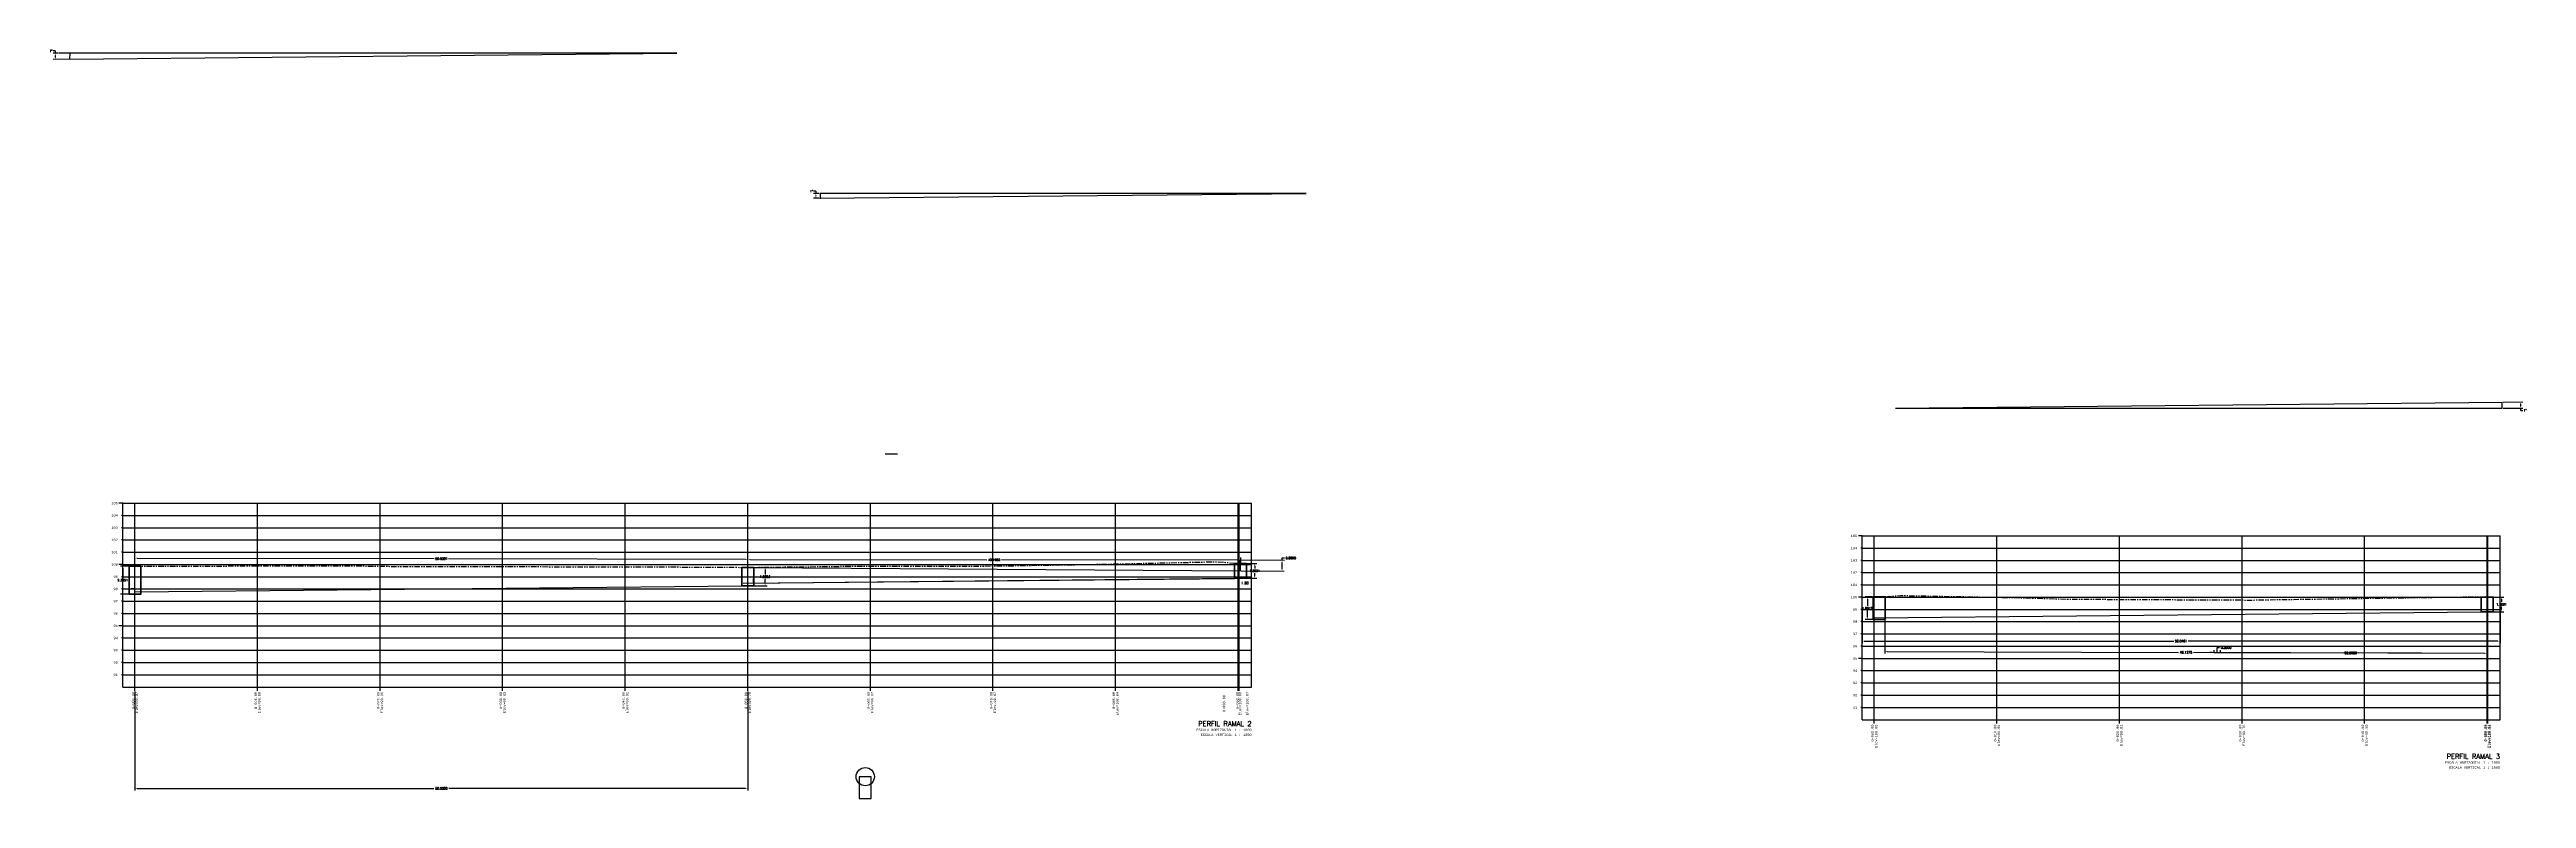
# Model space of a CAD drawing. Header units: metres. Extents: x 0 to 1752, y 632 to 1210.
# Drawn here: x 1550.4 to 1752.5, y 1112.2 to 1173.3 of the extents above; entities that cross this region are included whole.
import ezdxf
from ezdxf.enums import TextEntityAlignment as Align

# ---------------------------------------------------------------- set-up
doc = ezdxf.new("R2010")
doc.units = ezdxf.units.M
doc.header["$PDMODE"] = 32
doc.header["$PDSIZE"] = 0.2
doc.linetypes.add('SECCION1', pattern=[0.895, 0.45, -0.095, 0.08, -0.095, 0.08, -0.095])
for name, color, linetype in [('CVL_PERF', 2, 'SECCION1'), ('CVL_PERF_CUAD', 1, 'Continuous'), ('CVL_PERF_RET', 8, 'Continuous'), ('CVL_PERF_TX', 2, 'Continuous')]:
    doc.layers.add(name, color=color, linetype=linetype)
doc.styles.add('HUECA1', font='hueca1.shx')
doc.styles.add('MONOTXT4', font='monotxt4.shx')
doc.styles.get("Standard").update_dxf_attribs({"font": 'simplex.shx'})
doc.dimstyles.get("Standard").update_dxf_attribs({"dimtxt": 0.18, "dimasz": 0.18, "dimexe": 0.18, "dimexo": 0.0625, "dimgap": 0.09, "dimtad": 0, "dimtih": 1, "dimtoh": 1, "dimdec": 4, "dimzin": 0, "dimdsep": 46, "dimtxsty": 'Standard', "dimcen": 0.09, "dimadec": 0, "dimazin": 0, "dimtfac": 1, "dimtdec": 4, "dimtofl": 0, "dimtmove": 0, "dimatfit": 3, "dimfxl": 1, "dimtolj": 1, "dimtzin": 0, "dimarcsym": 0})

# ---------------------------------------------------------------- blocks, each defined once
blk = doc.blocks.new('*D62')
at = {"color": 0, "lineweight": -2, "transparency": 16777216}
for p, q in [((1647.14, 1131.33), (1648.9, 1131.33)), ((1647.14, 1130.13), (1648.9, 1130.13)), ((1648.72, 1131.15), (1648.72, 1130.91)), ((1648.72, 1130.31), (1648.72, 1130.55))]:
    blk.add_line(p, q, dxfattribs=at)
at = {"color": 0, "transparency": 16777216}
for points in [[(1648.69, 1131.15), (1648.75, 1131.15), (1648.72, 1131.33)], [(1648.69, 1130.31), (1648.75, 1130.31), (1648.72, 1130.13)]]:
    blk.add_solid(points, dxfattribs=at)
at = {"layer": 'Defpoints', "color": 0, "transparency": 16777216}
for p in [(1647.08, 1131.33), (1647.08, 1130.13), (1648.72, 1131.33)]:
    blk.add_point(p, dxfattribs=at)
at = {"color": 0, "transparency": 16777216, "insert": (1648.72, 1130.73), "char_height": 0.18, "attachment_point": 5}
blk.add_mtext('\\A1;1.2021', dxfattribs=at)
blk = doc.blocks.new('*D63')
at = {"color": 0, "lineweight": -2, "transparency": 16777216}
for p, q in [((1557.37, 1131.18), (1557.37, 1131.96)), ((1557.55, 1131.77), (1581.79, 1131.73)), ((1607.19, 1131.67), (1582.95, 1131.72)), ((1607.37, 1131.08), (1607.37, 1131.85))]:
    blk.add_line(p, q, dxfattribs=at)
at = {"color": 0, "transparency": 16777216}
for points in [[(1557.55, 1131.8), (1557.55, 1131.74), (1557.37, 1131.78)], [(1607.19, 1131.7), (1607.19, 1131.64), (1607.37, 1131.67)]]:
    blk.add_solid(points, dxfattribs=at)
at = {"layer": 'Defpoints', "color": 0, "transparency": 16777216}
for p in [(1557.37, 1131.78), (1557.37, 1131.11), (1607.37, 1131.01)]:
    blk.add_point(p, dxfattribs=at)
at = {"color": 0, "transparency": 16777216, "insert": (1582.37, 1131.72), "char_height": 0.18, "attachment_point": 5}
blk.add_mtext('\\A1;50.0001', dxfattribs=at)
blk = doc.blocks.new('*D65')
at = {"color": 0, "lineweight": -2, "transparency": 16777216}
for p, q in [((1557.37, 1120.89), (1557.37, 1112.8)), ((1607.37, 1120.89), (1607.37, 1112.8)), ((1557.55, 1112.98), (1581.75, 1112.98)), ((1607.19, 1112.98), (1582.99, 1112.98))]:
    blk.add_line(p, q, dxfattribs=at)
at = {"color": 0, "transparency": 16777216}
for points in [[(1557.55, 1113.01), (1557.55, 1112.95), (1557.37, 1112.98)], [(1607.19, 1113.01), (1607.19, 1112.95), (1607.37, 1112.98)]]:
    blk.add_solid(points, dxfattribs=at)
at = {"layer": 'Defpoints', "color": 0, "transparency": 16777216}
for p in [(1557.37, 1120.95), (1607.37, 1120.95), (1607.37, 1112.98)]:
    blk.add_point(p, dxfattribs=at)
at = {"color": 0, "transparency": 16777216, "insert": (1582.37, 1112.98), "char_height": 0.18, "attachment_point": 5}
blk.add_mtext('\\A1;50.0000', dxfattribs=at)
blk = doc.blocks.new('*D67')
at = {"color": 0, "lineweight": -2, "transparency": 16777216}
for p, q in [((1607.37, 1131.08), (1607.37, 1131.85)), ((1607.55, 1131.67), (1626.87, 1131.63)), ((1647.39, 1131.59), (1628.07, 1131.63)), ((1647.57, 1131.82), (1647.57, 1131.41))]:
    blk.add_line(p, q, dxfattribs=at)
at = {"color": 0, "transparency": 16777216}
for points in [[(1607.55, 1131.7), (1607.55, 1131.64), (1607.37, 1131.67)], [(1647.39, 1131.62), (1647.39, 1131.56), (1647.57, 1131.59)]]:
    blk.add_solid(points, dxfattribs=at)
at = {"layer": 'Defpoints', "color": 0, "transparency": 16777216}
for p in [(1647.57, 1131.89), (1647.57, 1131.59), (1607.37, 1131.01)]:
    blk.add_point(p, dxfattribs=at)
at = {"color": 0, "transparency": 16777216, "insert": (1627.47, 1131.63), "char_height": 0.18, "attachment_point": 5}
blk.add_mtext('\\A1;40.1982', dxfattribs=at)
blk = doc.blocks.new('*D72')
at = {"color": 0, "lineweight": -2, "transparency": 16777216}
for p, q in [((1557.31, 1131.12), (1556.19, 1131.12)), ((1556.37, 1130.94), (1556.37, 1130.15)), ((1556.37, 1129), (1556.37, 1129.79)), ((1557.31, 1128.82), (1556.19, 1128.82))]:
    blk.add_line(p, q, dxfattribs=at)
at = {"color": 0, "lineweight": 25, "transparency": 16777216}
for points in [[(1556.34, 1130.94), (1556.4, 1130.94), (1556.37, 1131.12)], [(1556.34, 1129), (1556.4, 1129), (1556.37, 1128.82)]]:
    blk.add_solid(points, dxfattribs=at)
at = {"layer": 'Defpoints', "color": 0, "lineweight": 25, "transparency": 16777216}
for p in [(1557.37, 1131.12), (1556.37, 1128.82), (1557.37, 1128.82)]:
    blk.add_point(p, dxfattribs=at)
at = {"color": 0, "transparency": 16777216, "insert": (1556.37, 1129.97), "char_height": 0.18, "attachment_point": 5}
blk.add_mtext('\\A1;2.3051', dxfattribs=at)
blk = doc.blocks.new('*D85')
at = {"layer": 'CVL_PERF_CUAD', "color": 0, "lineweight": -2, "transparency": 16777216}
for p, q in [((1607.53, 1131.01), (1608.96, 1131.01)), ((1608.78, 1130.83), (1608.78, 1130.43)), ((1608.78, 1129.69), (1608.78, 1130.07)), ((1607.53, 1129.51), (1608.96, 1129.51))]:
    blk.add_line(p, q, dxfattribs=at)
at = {"layer": 'CVL_PERF_CUAD', "color": 0, "lineweight": 25, "transparency": 16777216}
for points in [[(1608.75, 1130.83), (1608.81, 1130.83), (1608.78, 1131.01)], [(1608.75, 1129.69), (1608.81, 1129.69), (1608.78, 1129.51)]]:
    blk.add_solid(points, dxfattribs=at)
at = {"layer": 'Defpoints', "color": 0, "lineweight": 25, "transparency": 16777216}
for p in [(1607.47, 1131.01), (1607.47, 1129.51), (1608.78, 1129.51)]:
    blk.add_point(p, dxfattribs=at)
at = {"layer": 'CVL_PERF_CUAD', "color": 0, "lineweight": 25, "transparency": 16777216, "insert": (1608.78, 1130.25), "char_height": 0.18, "attachment_point": 5}
blk.add_mtext('\\A1;1.5053', dxfattribs=at)
blk = doc.blocks.new('*D87')
at = {"color": 0, "lineweight": -2, "transparency": 16777216}
for p, q in [((1748.85, 1128.59), (1750.62, 1128.59)), ((1750.44, 1128.41), (1750.44, 1128.17)), ((1750.44, 1127.57), (1750.44, 1127.81)), ((1748.85, 1127.39), (1750.62, 1127.39))]:
    blk.add_line(p, q, dxfattribs=at)
at = {"color": 0, "lineweight": 25, "transparency": 16777216}
for points in [[(1750.41, 1128.41), (1750.47, 1128.41), (1750.44, 1128.59)], [(1750.41, 1127.57), (1750.47, 1127.57), (1750.44, 1127.39)]]:
    blk.add_solid(points, dxfattribs=at)
at = {"layer": 'Defpoints', "color": 0, "lineweight": 25, "transparency": 16777216}
for p in [(1748.79, 1128.59), (1750.44, 1128.59), (1748.79, 1127.39)]:
    blk.add_point(p, dxfattribs=at)
at = {"color": 0, "transparency": 16777216, "insert": (1750.44, 1127.99), "char_height": 0.18, "attachment_point": 5}
blk.add_mtext('\\A1;1.2021', dxfattribs=at)
blk = doc.blocks.new('*D88')
at = {"layer": 'CVL_PERF_CUAD', "color": 0, "lineweight": -2, "transparency": 16777216}
for p, q in [((1699.12, 1128.61), (1698.53, 1128.61)), ((1698.71, 1128.43), (1698.71, 1127.87)), ((1699.11, 1126.76), (1698.53, 1126.76)), ((1698.71, 1126.94), (1698.71, 1127.51))]:
    blk.add_line(p, q, dxfattribs=at)
at = {"layer": 'CVL_PERF_CUAD', "color": 0, "lineweight": 25, "transparency": 16777216}
for points in [[(1698.68, 1128.43), (1698.74, 1128.43), (1698.71, 1128.61)], [(1698.68, 1126.94), (1698.74, 1126.94), (1698.71, 1126.76)]]:
    blk.add_solid(points, dxfattribs=at)
at = {"layer": 'Defpoints', "color": 0, "lineweight": 25, "transparency": 16777216}
for p in [(1699.18, 1128.61), (1698.71, 1126.76), (1699.17, 1126.76)]:
    blk.add_point(p, dxfattribs=at)
at = {"layer": 'CVL_PERF_CUAD', "color": 0, "lineweight": 25, "transparency": 16777216, "insert": (1698.71, 1127.69), "char_height": 0.18, "attachment_point": 5}
blk.add_mtext('\\A1;1.8515', dxfattribs=at)
blk = doc.blocks.new('*D89')
at = {"layer": 'CVL_PERF_CUAD', "color": 0, "lineweight": -2, "transparency": 16777216}
for p, q in [((1612.92, 1161.71), (1612.74, 1161.71)), ((1613.2, 1161.53), (1612.74, 1161.53)), ((1613.15, 1161.13), (1612.74, 1161.13))]:
    blk.add_line(p, q, dxfattribs=at)
for start, end in [(179.7422, 180), (180.2578, 180.3152)]:
    blk.add_arc((1652.92, 1161.53), 40.01, start, end, dxfattribs=at)
at = {"layer": 'CVL_PERF_CUAD', "color": 0, "lineweight": 25, "transparency": 16777216}
for points in [[(1612.89, 1161.35), (1612.95, 1161.35), (1612.92, 1161.53)], [(1612.95, 1161.31), (1612.89, 1161.31), (1612.92, 1161.13)]]:
    blk.add_solid(points, dxfattribs=at)
at = {"layer": 'Defpoints', "color": 0, "lineweight": 25, "transparency": 16777216}
for p in [(1612.92, 1161.26), (1613.22, 1161.13), (1613.27, 1161.53), (1652.92, 1161.53), (1652.92, 1161.53)]:
    blk.add_point(p, dxfattribs=at)
at = {"layer": 'CVL_PERF_CUAD', "color": 0, "lineweight": 25, "transparency": 16777216, "insert": (1612.56, 1161.71), "char_height": 0.18, "attachment_point": 5}
blk.add_mtext('\\A1;1°', dxfattribs=at)
blk = doc.blocks.new('*D90')
at = {"layer": 'CVL_PERF_CUAD', "color": 0, "lineweight": -2, "transparency": 16777216}
for p, q in [((1550.87, 1173.15), (1550.69, 1173.15)), ((1551.07, 1172.97), (1550.69, 1172.97)), ((1552, 1172.47), (1550.7, 1172.46))]:
    blk.add_line(p, q, dxfattribs=at)
for start, end in [(179.7966, 180), (180.2034, 180.3695)]:
    blk.add_arc((1601.58, 1172.97), 50.71, start, end, dxfattribs=at)
at = {"layer": 'CVL_PERF_CUAD', "color": 0, "lineweight": 25, "transparency": 16777216}
for points in [[(1550.84, 1172.79), (1550.9, 1172.79), (1550.87, 1172.97)], [(1550.9, 1172.64), (1550.84, 1172.64), (1550.88, 1172.46)]]:
    blk.add_solid(points, dxfattribs=at)
at = {"layer": 'Defpoints', "color": 0, "lineweight": 25, "transparency": 16777216}
for p in [(1550.87, 1172.63), (1551.14, 1172.97), (1552.07, 1172.47), (1601.58, 1172.97), (1601.58, 1172.97)]:
    blk.add_point(p, dxfattribs=at)
at = {"layer": 'CVL_PERF_CUAD', "color": 0, "lineweight": 25, "transparency": 16777216, "insert": (1550.52, 1173.15), "char_height": 0.18, "attachment_point": 5}
blk.add_mtext('\\A1;1°', dxfattribs=at)
blk = doc.blocks.new('*D93')
at = {"layer": 'CVL_PERF_CUAD', "color": 0, "lineweight": -2, "transparency": 16777216}
for p, q in [((1750.56, 1144), (1752.18, 1144)), ((1750.58, 1144.5), (1752.18, 1144.51)), ((1752, 1143.82), (1752.18, 1143.82))]:
    blk.add_line(p, q, dxfattribs=at)
for start, end in [(0.2022, 0.3707), (359.7978, 360)]:
    blk.add_arc((1701, 1144), 51, start, end, dxfattribs=at)
at = {"layer": 'CVL_PERF_CUAD', "color": 0, "lineweight": 25, "transparency": 16777216}
for points in [[(1751.97, 1144.33), (1752.03, 1144.33), (1752, 1144.51)], [(1752.03, 1144.18), (1751.97, 1144.18), (1752, 1144)]]:
    blk.add_solid(points, dxfattribs=at)
at = {"layer": 'Defpoints', "color": 0, "lineweight": 25, "transparency": 16777216}
for p in [(1701, 1144), (1701, 1144), (1750.5, 1144), (1750.52, 1144.5), (1752, 1144.34)]:
    blk.add_point(p, dxfattribs=at)
at = {"layer": 'CVL_PERF_CUAD', "color": 0, "lineweight": 25, "transparency": 16777216, "insert": (1752.36, 1143.82), "char_height": 0.18, "attachment_point": 5}
blk.add_mtext('\\A1;1°', dxfattribs=at)
blk = doc.blocks.new('*D94')
at = {"layer": 'CVL_PERF_CUAD', "color": 0, "lineweight": -2, "transparency": 16777216}
for p, q in [((1698.27, 1127.53), (1698.27, 1124.82)), ((1750.32, 1127.53), (1750.32, 1124.82)), ((1698.45, 1125), (1723.71, 1125)), ((1750.14, 1125), (1724.88, 1125))]:
    blk.add_line(p, q, dxfattribs=at)
at = {"layer": 'CVL_PERF_CUAD', "color": 0, "lineweight": 25, "transparency": 16777216}
for points in [[(1698.45, 1125.03), (1698.45, 1124.97), (1698.27, 1125)], [(1750.14, 1125.03), (1750.14, 1124.97), (1750.32, 1125)]]:
    blk.add_solid(points, dxfattribs=at)
at = {"layer": 'Defpoints', "color": 0, "lineweight": 25, "transparency": 16777216}
for p in [(1698.27, 1127.59), (1750.32, 1127.59), (1750.32, 1125)]:
    blk.add_point(p, dxfattribs=at)
at = {"layer": 'CVL_PERF_CUAD', "color": 0, "lineweight": 25, "transparency": 16777216, "insert": (1724.29, 1125), "char_height": 0.18, "attachment_point": 5}
blk.add_mtext('\\A1;52.0461', dxfattribs=at)
blk = doc.blocks.new('*D95')
at = {"layer": 'CVL_PERF_CUAD', "color": 0, "lineweight": -2, "transparency": 16777216}
for p, q in [((1700.14, 1126.7), (1700.13, 1123.99)), ((1749.27, 1126.53), (1749.26, 1123.81)), ((1700.31, 1124.16), (1724.09, 1124.08)), ((1749.08, 1123.99), (1725.3, 1124.08))]:
    blk.add_line(p, q, dxfattribs=at)
at = {"layer": 'CVL_PERF_CUAD', "color": 0, "lineweight": 25, "transparency": 16777216}
for points in [[(1700.31, 1124.19), (1700.31, 1124.13), (1700.13, 1124.17)], [(1749.08, 1124.02), (1749.08, 1123.96), (1749.26, 1123.99)]]:
    blk.add_solid(points, dxfattribs=at)
at = {"layer": 'Defpoints', "color": 0, "lineweight": 25, "transparency": 16777216}
for p in [(1700.14, 1126.76), (1749.27, 1126.59), (1749.26, 1123.99)]:
    blk.add_point(p, dxfattribs=at)
at = {"layer": 'CVL_PERF_CUAD', "color": 0, "lineweight": 25, "transparency": 16777216, "insert": (1724.7, 1124.08), "char_height": 0.18, "attachment_point": 5}
blk.add_mtext('\\A1;49.1275', dxfattribs=at)
blk = doc.blocks.new('*D96')
at = {"layer": 'CVL_PERF_CUAD', "color": 0, "lineweight": -2, "transparency": 16777216}
for p, q in [((1749.27, 1126.53), (1749.26, 1123.81)), ((1727, 1124.06), (1727, 1124.25)), ((1727.18, 1124.07), (1737.51, 1124.03)), ((1749.08, 1123.99), (1738.75, 1124.03))]:
    blk.add_line(p, q, dxfattribs=at)
at = {"layer": 'CVL_PERF_CUAD', "color": 0, "lineweight": 25, "transparency": 16777216}
for points in [[(1727.18, 1124.1), (1727.18, 1124.04), (1727, 1124.07)], [(1749.08, 1124.02), (1749.08, 1123.96), (1749.26, 1123.99)]]:
    blk.add_solid(points, dxfattribs=at)
at = {"layer": 'Defpoints', "color": 0, "lineweight": 25, "transparency": 16777216}
for p in [(1749.27, 1126.59), (1727, 1124.07), (1727, 1124)]:
    blk.add_point(p, dxfattribs=at)
at = {"layer": 'CVL_PERF_CUAD', "color": 0, "lineweight": 25, "transparency": 16777216, "insert": (1738.13, 1124.03), "char_height": 0.18, "attachment_point": 5}
blk.add_mtext('\\A1;22.2606', dxfattribs=at)
blk = doc.blocks.new('*D97')
at = {"layer": 'CVL_PERF_CUAD', "color": 0, "lineweight": -2, "transparency": 16777216}
for p, q in [((1726.82, 1124.07), (1726.64, 1124.07)), ((1727, 1124.06), (1727, 1124.25)), ((1727, 1124.07), (1727.5, 1124.07)), ((1727.25, 1124.07), (1727.25, 1124.47)), ((1727.25, 1124.47), (1727.43, 1124.47)), ((1727.5, 1124.06), (1727.5, 1124.25)), ((1727.68, 1124.07), (1727.86, 1124.07))]:
    blk.add_line(p, q, dxfattribs=at)
at = {"layer": 'CVL_PERF_CUAD', "color": 0, "lineweight": 25, "transparency": 16777216}
for points in [[(1726.82, 1124.1), (1726.82, 1124.04), (1727, 1124.07)], [(1727.68, 1124.1), (1727.68, 1124.04), (1727.5, 1124.07)]]:
    blk.add_solid(points, dxfattribs=at)
at = {"layer": 'Defpoints', "color": 0, "lineweight": 25, "transparency": 16777216}
for p in [(1727, 1124), (1727.5, 1124.07), (1727.5, 1124)]:
    blk.add_point(p, dxfattribs=at)
at = {"layer": 'CVL_PERF_CUAD', "color": 0, "lineweight": 25, "transparency": 16777216, "insert": (1727.97, 1124.47), "char_height": 0.18, "attachment_point": 5}
blk.add_mtext('\\A1;0.5000', dxfattribs=at)
blk = doc.blocks.new('*D100')
at = {"layer": 'CVL_PERF_CUAD', "color": 0, "lineweight": -2, "transparency": 16777216}
for p, q in [((1647.63, 1131.62), (1651.14, 1131.6)), ((1650.96, 1131.6), (1650.96, 1131.78)), ((1650.96, 1131.78), (1651.14, 1131.78)), ((1647.63, 1130.73), (1651.13, 1130.71)), ((1650.95, 1130.89), (1650.96, 1131.42))]:
    blk.add_line(p, q, dxfattribs=at)
at = {"layer": 'CVL_PERF_CUAD', "color": 0, "lineweight": 25, "transparency": 16777216}
for points in [[(1650.93, 1131.42), (1650.99, 1131.42), (1650.96, 1131.6)], [(1650.92, 1130.89), (1650.98, 1130.89), (1650.95, 1130.71)]]:
    blk.add_solid(points, dxfattribs=at)
at = {"layer": 'Defpoints', "color": 0, "lineweight": 25, "transparency": 16777216}
for p in [(1647.57, 1131.62), (1650.96, 1131.6), (1647.56, 1130.73)]:
    blk.add_point(p, dxfattribs=at)
at = {"layer": 'CVL_PERF_CUAD', "color": 0, "lineweight": 25, "transparency": 16777216, "insert": (1651.67, 1131.78), "char_height": 0.18, "attachment_point": 5}
blk.add_mtext('\\A1;0.8895', dxfattribs=at)

msp = doc.modelspace()

# ---------------------------------------------------------------- linework, layer by layer
for p, q in [((1557.36987, 1131.11835), (1557.07416, 1131.11835)), ((1557.36987, 1129.25424), (1557.36987, 1131.11835)), ((1558.34312, 1131.11835), (1558.34312, 1131.11835)), ((1607.82253, 1129.80216), (1607.82253, 1130.10403)), ((1607.82253, 1129.80216), (1607.82253, 1129.94744)), ((1557.36987, 1129.25424), (1557.06889, 1129.25424)), ((1558.324, 1129.25424), (1558.59496, 1129.25424))]:
    msp.add_line(p, q)
at = {"color": 242, "lineweight": 70, "true_color": 0xcd2027}
msp.add_lwpolyline([(1556.89605, 1131.11479), (1557.85018, 1131.11479), (1557.84693, 1128.81687), (1556.8928, 1128.81687)], close=True, dxfattribs=at)
at = {"color": 1, "lineweight": 70}
for points in [[(1606.88324, 1131.01324), (1607.85649, 1131.01324), (1607.85649, 1129.50791), (1606.88324, 1129.50791)], [(1647.0774, 1131.3306), (1648.05065, 1131.3306), (1648.05065, 1130.12848), (1647.0774, 1130.12848)], [(1699.18418, 1128.61376), (1700.15743, 1128.61376), (1700.14274, 1126.76224), (1699.16949, 1126.76224)], [(1748.78948, 1128.59153), (1749.76273, 1128.59153), (1749.76273, 1127.38942), (1748.78948, 1127.38942)]]:
    msp.add_lwpolyline(points, close=True, dxfattribs=at)
msp.add_lwpolyline([(1617.43513, 1113.93448), (1616.46188, 1113.93448), (1616.46188, 1112.1607), (1617.43513, 1112.1607)], close=True)
msp.add_circle((1616.95086, 1113.93448), 0.74394)
at = {"layer": 'CVL_PERF', "color": 2, "linetype": 'SECCION1', "flags": 128}
for points in [[(1557.36987, 1131.12196), (1559.99396, 1131.11224), (1571.5226, 1131.14724), (1575.23515, 1131.13827), (1580.01143, 1131.07524), (1597.40412, 1131.07124), (1607.46615, 1131.01324), (1617.0461, 1131.12524), (1627.45062, 1131.12724), (1635.69525, 1131.26224), (1645.69746, 1131.47724), (1647.46558, 1131.32424)], [(1699.2699, 1128.6379), (1700.08439, 1128.61154), (1700.21976, 1128.60503), (1700.44819, 1128.65594), (1700.53586, 1128.65148), (1701.40641, 1128.71901), (1710.39334, 1128.55701), (1715.22308, 1128.42201), (1730.01917, 1128.35001), (1740.74077, 1128.51401), (1749.31602, 1128.62801)]]:
    msp.add_lwpolyline(points, dxfattribs=at)
at = {"layer": 'CVL_PERF_CUAD', "color": 8, "linetype": 'Continuous'}
for p, q in [((1556.36987, 1136.25424), (1556.06987, 1136.25424)), ((1556.36987, 1135.25424), (1556.26987, 1135.25424)), ((1556.36987, 1134.25424), (1556.26987, 1134.25424)), ((1556.36987, 1133.25424), (1556.26987, 1133.25424)), ((1556.36987, 1132.25424), (1556.26987, 1132.25424)), ((1698.2699, 1133.58901), (1697.9699, 1133.58901)), ((1698.2699, 1132.58901), (1698.1699, 1132.58901)), ((1698.2699, 1131.58901), (1698.1699, 1131.58901)), ((1556.36987, 1131.25424), (1556.06987, 1131.25424)), ((1556.36987, 1130.25424), (1556.26987, 1130.25424)), ((1698.2699, 1130.58901), (1698.1699, 1130.58901)), ((1698.2699, 1129.58901), (1698.1699, 1129.58901)), ((1556.36987, 1129.25424), (1556.26987, 1129.25424)), ((1556.36987, 1128.25424), (1556.26987, 1128.25424)), ((1698.2699, 1128.58901), (1697.9699, 1128.58901)), ((1698.2699, 1127.58901), (1698.1699, 1127.58901)), ((1556.36987, 1126.25424), (1556.06987, 1126.25424)), ((1556.36987, 1127.25424), (1556.26987, 1127.25424)), ((1698.2699, 1126.58901), (1698.1699, 1126.58901)), ((1698.2699, 1125.58901), (1698.1699, 1125.58901)), ((1556.36987, 1125.25424), (1556.26987, 1125.25424)), ((1556.36987, 1124.25424), (1556.26987, 1124.25424)), ((1698.2699, 1123.58901), (1697.9699, 1123.58901)), ((1698.2699, 1124.58901), (1698.1699, 1124.58901)), ((1556.36987, 1123.25424), (1556.26987, 1123.25424)), ((1556.36987, 1122.25424), (1556.26987, 1122.25424)), ((1698.2699, 1122.58901), (1698.1699, 1122.58901)), ((1698.2699, 1121.58901), (1698.1699, 1121.58901)), ((1698.2699, 1120.58901), (1698.1699, 1120.58901)), ((1698.2699, 1119.58901), (1698.1699, 1119.58901))]:
    msp.add_line(p, q, dxfattribs=at)
at = {"layer": 'CVL_PERF_CUAD', "color": 1, "linetype": 'Continuous'}
for p, q in [((1556.36987, 1121.25424), (1556.36987, 1136.25424)), ((1556.36987, 1136.25424), (1648.46558, 1136.25424)), ((1648.46558, 1121.25424), (1648.46558, 1136.25424)), ((1698.2699, 1118.58901), (1698.2699, 1133.58901)), ((1698.2699, 1133.58901), (1750.31602, 1133.58901)), ((1750.31602, 1118.58901), (1750.31602, 1133.58901)), ((1556.36987, 1121.25424), (1648.46558, 1121.25424)), ((1698.2699, 1118.58901), (1750.31602, 1118.58901))]:
    msp.add_line(p, q, dxfattribs=at)
at = {"layer": 'CVL_PERF_CUAD', "lineweight": 25, "flags": 128}
for points in [[(1601.58006, 1172.96645), (1551.13597, 1172.96645)], [(1552.06668, 1172.47132), (1601.58006, 1172.96645)], [(1552.06668, 1172.47132), (1552.07861, 1172.96645)], [(1613.21603, 1161.13266), (1652.92356, 1161.52973)], [(1652.92356, 1161.52973), (1613.2655, 1161.52973)], [(1613.2655, 1161.52973), (1613.2655, 1161.08511)], [(1701, 1144), (1750.51958, 1144.4952)], [(1701, 1144), (1750.5, 1144), (1750.5, 1144.495)], [(1619.57621, 1140.25592), (1618.57621, 1140.25592)], [(1618.57621, 1140.25592), (1618.57621, 1140.24592)], [(1607.85649, 1131.01324), (1647.56402, 1130.72954), (1647.56931, 1131.59311)], [(1607, 1129.72001), (1647.0774, 1130.12079)], [(1557.36987, 1129.01277), (1606.88324, 1129.50791)], [(1699.2699, 1126.89422), (1748.78948, 1127.38942)]]:
    msp.add_lwpolyline(points, dxfattribs=at)
at = {"layer": 'CVL_PERF_CUAD', "color": 40, "lineweight": 25, "true_color": 0xf8d731, "flags": 128}
msp.add_lwpolyline([(1607.36987, 1129.73141), (1647.0774, 1130.12848)], dxfattribs=at)
at = {"layer": 'CVL_PERF_RET', "color": 8, "linetype": 'Continuous'}
for p, q in [((1557.36987, 1120.95424), (1557.36987, 1136.25424)), ((1567.36987, 1120.95424), (1567.36987, 1136.25424)), ((1577.36987, 1120.95424), (1577.36987, 1136.25424)), ((1587.36987, 1120.95424), (1587.36987, 1136.25424)), ((1597.36987, 1120.95424), (1597.36987, 1136.25424)), ((1607.36987, 1120.95424), (1607.36987, 1136.25424)), ((1617.36987, 1120.95424), (1617.36987, 1136.25424)), ((1627.36987, 1120.95424), (1627.36987, 1136.25424)), ((1637.36987, 1120.95424), (1637.36987, 1136.25424)), ((1647.36987, 1120.95424), (1647.36987, 1136.25424)), ((1647.46558, 1120.95424), (1647.46558, 1136.25424)), ((1556.36987, 1135.25424), (1648.46558, 1135.25424)), ((1556.36987, 1134.25424), (1648.46558, 1134.25424)), ((1556.36987, 1133.25424), (1648.46558, 1133.25424)), ((1556.36987, 1132.25424), (1648.46558, 1132.25424)), ((1698.2699, 1132.58901), (1750.31602, 1132.58901)), ((1698.2699, 1131.58901), (1750.31602, 1131.58901)), ((1699.2699, 1118.28901), (1699.2699, 1133.58901)), ((1709.2699, 1118.28901), (1709.2699, 1133.58901)), ((1719.2699, 1118.28901), (1719.2699, 1133.58901)), ((1729.2699, 1118.28901), (1729.2699, 1133.58901)), ((1739.2699, 1118.28901), (1739.2699, 1133.58901)), ((1749.2699, 1118.28901), (1749.2699, 1133.58901)), ((1749.31602, 1118.28901), (1749.31602, 1133.58901)), ((1556.36987, 1131.25424), (1648.46558, 1131.25424)), ((1556.36987, 1130.25424), (1648.46558, 1130.25424)), ((1698.2699, 1130.58901), (1750.31602, 1130.58901)), ((1698.2699, 1129.58901), (1750.31602, 1129.58901)), ((1556.36987, 1129.25424), (1648.46558, 1129.25424)), ((1556.36987, 1128.25424), (1648.46558, 1128.25424)), ((1698.2699, 1128.58901), (1750.31602, 1128.58901)), ((1698.2699, 1127.58901), (1750.31602, 1127.58901)), ((1556.36987, 1127.25424), (1648.46558, 1127.25424)), ((1556.36987, 1126.25424), (1648.46558, 1126.25424)), ((1698.2699, 1126.58901), (1750.31602, 1126.58901)), ((1698.2699, 1125.58901), (1750.31602, 1125.58901)), ((1556.36987, 1125.25424), (1648.46558, 1125.25424)), ((1556.36987, 1124.25424), (1648.46558, 1124.25424)), ((1698.2699, 1124.58901), (1750.31602, 1124.58901)), ((1698.2699, 1123.58901), (1750.31602, 1123.58901)), ((1556.36987, 1123.25424), (1648.46558, 1123.25424)), ((1556.36987, 1122.25424), (1648.46558, 1122.25424)), ((1698.2699, 1122.58901), (1750.31602, 1122.58901)), ((1698.2699, 1121.58901), (1750.31602, 1121.58901)), ((1698.2699, 1120.58901), (1750.31602, 1120.58901)), ((1698.2699, 1119.58901), (1750.31602, 1119.58901))]:
    msp.add_line(p, q, dxfattribs=at)

# ---------------------------------------------------------------- texts
at = {"insert": (1647.61741, 1129.83898), "char_height": 0.2, "width": 0.57, "attachment_point": 1}
msp.add_mtext('1.20', dxfattribs=at)
at = {"layer": 'CVL_PERF_TX', "color": 2, "style": 'MONOTXT4'}
for s, p in [('105', (1555.96987, 1136.25424)), ('104', (1555.96987, 1135.25424)), ('103', (1555.96987, 1134.25424)), ('105', (1697.8699, 1133.58901)), ('102', (1555.96987, 1133.25424)), ('101', (1555.96987, 1132.25424)), ('104', (1697.8699, 1132.58901)), ('103', (1697.8699, 1131.58901)), ('100', (1555.96987, 1131.25424)), ('99', (1555.96987, 1130.25424)), ('102', (1697.8699, 1130.58901)), ('101', (1697.8699, 1129.58901)), ('98', (1555.96987, 1129.25424)), ('97', (1555.96987, 1128.25424)), ('100', (1697.8699, 1128.58901)), ('99', (1697.8699, 1127.58901)), ('96', (1555.96987, 1127.25424)), ('95', (1555.96987, 1126.25424)), ('98', (1697.8699, 1126.58901)), ('97', (1697.8699, 1125.58901)), ('94', (1555.96987, 1125.25424)), ('93', (1555.96987, 1124.25424)), ('96', (1697.8699, 1124.58901)), ('95', (1697.8699, 1123.58901)), ('92', (1555.96987, 1123.25424)), ('91', (1555.96987, 1122.25424)), ('94', (1697.8699, 1122.58901)), ('93', (1697.8699, 1121.58901)), ('92', (1697.8699, 1120.58901)), ('91', (1697.8699, 1119.58901))]:
    msp.add_text(s, height=0.2, dxfattribs=at).set_placement(p, align=Align.MIDDLE_RIGHT)
for s, p in [('0+000.00', (1557.21987, 1120.85424)), ('Elev=99.87', (1557.51987, 1120.85424)), ('0+010.00', (1567.21987, 1120.85424)), ('Elev=99.88', (1567.51987, 1120.85424)), ('0+020.00', (1577.21987, 1120.85424)), ('Elev=99.86', (1577.51987, 1120.85424)), ('0+030.00', (1587.21987, 1120.85424)), ('Elev=99.82', (1587.51987, 1120.85424)), ('0+040.00', (1597.21987, 1120.85424)), ('Elev=99.82', (1597.51987, 1120.85424)), ('0+050.00', (1607.21987, 1120.85424)), ('Elev=99.76', (1607.51987, 1120.85424)), ('0+060.00', (1617.21987, 1120.85424)), ('Elev=99.87', (1617.51987, 1120.85424)), ('0+070.00', (1627.21987, 1120.85424)), ('Elev=99.87', (1627.51987, 1120.85424)), ('0+080.00', (1637.21987, 1120.85424)), ('Elev=100.04', (1637.51987, 1120.85424)), ('0+090.00', (1646.21887, 1120.59616)), ('0+090.09', (1647.31558, 1120.85424)), ('Elev=100.08', (1647.51987, 1120.85424)), ('Elev=100.07', (1648.11558, 1120.85424)), ('0+000.00', (1699.1199, 1118.18901)), ('Elev=100.05', (1699.4199, 1118.18901)), ('0+010.00', (1709.1199, 1118.18901)), ('Elev=99.99', (1709.4199, 1118.18901)), ('0+020.00', (1719.1199, 1118.18901)), ('Elev=99.81', (1719.4199, 1118.18901)), ('0+030.00', (1729.1199, 1118.18901)), ('Elev=99.76', (1729.4199, 1118.18901)), ('0+040.00', (1739.1199, 1118.18901)), ('Elev=99.90', (1739.4199, 1118.18901)), ('0+050.00', (1749.1199, 1118.18901)), ('0+050.04', (1749.16602, 1118.18901)), ('Elev=100.04', (1749.4199, 1118.18901)), ('Elev=100.04', (1749.46602, 1118.18901))]:
    msp.add_text(s, height=0.2, rotation=90, dxfattribs=at).set_placement(p, align=Align.MIDDLE_RIGHT)
for s, p in [('ESCALA HORIZONTAL 1 : 1000', (1648.46558, 1117.85424)), ('ESCALA VERTICAL 1 : 1000', (1648.46558, 1117.45424)), ('ESCALA HORIZONTAL 1 : 1000', (1750.31602, 1115.18901)), ('ESCALA VERTICAL 1 : 1000', (1750.31602, 1114.78901))]:
    msp.add_text(s, height=0.2, dxfattribs=at).set_placement(p, align=Align.TOP_RIGHT)
at = {"layer": 'CVL_PERF_TX', "color": 1, "style": 'HUECA1'}
for s, p in [('PERFIL RAMAL 2', (1648.46558, 1118.45424)), ('PERFIL RAMAL 3', (1750.31602, 1115.78901))]:
    msp.add_text(s, height=0.4, dxfattribs=at).set_placement(p, align=Align.TOP_RIGHT)

# ---------------------------------------------------------------- dimensions: what is measured, and where the dimension line sits
dim = msp.add_aligned_dim(p1=(1607.36987, 1131.01379), p2=(1557.36987, 1131.11479), distance=-0.66052, dimstyle='Standard')
dim.commit()
dim.dimension.update_dxf_attribs({"geometry": '*D63', "text_midpoint": (1582.3712, 1131.72481)})
dim = msp.add_linear_dim(base=(1647.56931, 1131.59311), p1=(1607.36987, 1131.01379), p2=(1647.56991, 1131.88746), angle=359.8842596, dimstyle='Standard', override={"dimtmove": 1})
dim.commit()
dim.dimension.update_dxf_attribs({"geometry": '*D67', "text_midpoint": (1627.47026, 1131.63371)})
for base, p1, p2, picture, middle in [((1556.36987, 1128.81687), (1557.36987, 1131.12196), (1557.36987, 1128.81687), '*D72', (1556.36987, 1129.96941)), ((1648.723, 1131.3306), (1647.0774, 1130.12848), (1647.0774, 1131.3306), '*D62', (1648.723, 1130.72954)), ((1750.43508, 1128.59153), (1748.78948, 1127.38942), (1748.78948, 1128.59153), '*D87', (1750.43508, 1127.99047))]:
    dim = msp.add_linear_dim(base=base, p1=p1, p2=p2, angle=90, dimstyle='Standard')
    dim.commit()
    dim.dimension.update_dxf_attribs({"geometry": picture, "text_midpoint": middle})
dim = msp.add_linear_dim(base=(1607.36987, 1112.98032), p1=(1557.36987, 1120.95424), p2=(1607.36987, 1120.95424), dimstyle='Standard')
dim.commit()
dim.dimension.update_dxf_attribs({"geometry": '*D65', "text_midpoint": (1582.36987, 1112.98032)})
at = {"layer": 'CVL_PERF_CUAD', "lineweight": 25}
for base, line1, line2, picture, middle in [((1550.87412, 1172.62842), ((1552.06668, 1172.47132), (1601.58006, 1172.96645)), ((1601.58006, 1172.96645), (1551.13597, 1172.96645)), '*D90', (1550.51759, 1173.14645)), ((1612.91617, 1161.26302), ((1613.21603, 1161.13266), (1652.92356, 1161.52973)), ((1652.92356, 1161.52973), (1613.2655, 1161.52973)), '*D89', (1612.55997, 1161.70973)), ((1752.00132, 1144.34), ((1701, 1144), (1750.5, 1144)), ((1701, 1144), (1750.51958, 1144.4952)), '*D93', (1752.35785, 1143.82))]:
    dim = msp.add_angular_dim_2l(base=base, line1=line1, line2=line2, dimstyle='Standard', dxfattribs=at)
    dim.commit()
    dim.dimension.update_dxf_attribs({"geometry": picture, "text_midpoint": middle})
for p1, p2, distance, picture, middle in [((1647.56402, 1130.72954), (1647.56937, 1131.61904), -3.3879, '*D100', (1651.674, 1131.77868)), ((1700.14274, 1126.76224), (1749.2699, 1126.58901), -2.597, '*D95', (1724.69716, 1124.07864))]:
    dim = msp.add_aligned_dim(p1=p1, p2=p2, distance=distance, dimstyle='Standard', dxfattribs=at)
    dim.commit()
    dim.dimension.update_dxf_attribs({"geometry": picture, "text_midpoint": middle})
dim = msp.add_linear_dim(base=(1608.78132, 1129.50791), p1=(1607.46615, 1131.01324), p2=(1607.46615, 1129.50791), angle=90, dimstyle='Standard', dxfattribs=at)
dim.commit()
dim.dimension.update_dxf_attribs({"geometry": '*D85', "text_midpoint": (1608.78132, 1130.25424), "dimtype": 160})
dim = msp.add_linear_dim(base=(1750.31602, 1125), p1=(1698.2699, 1127.58901), p2=(1750.31602, 1127.58901), dimstyle='Standard', dxfattribs=at)
dim.commit()
dim.dimension.update_dxf_attribs({"geometry": '*D94', "text_midpoint": (1724.29296, 1125)})
dim = msp.add_linear_dim(base=(1698.71023, 1126.76224), p1=(1699.18418, 1128.61376), p2=(1699.16949, 1126.76224), angle=90, dimstyle='Standard', dxfattribs=at)
dim.commit()
dim.dimension.update_dxf_attribs({"geometry": '*D88', "text_midpoint": (1698.71023, 1127.688)})
for base, p1, p2, picture, middle in [((1727.00025, 1124.07052), (1749.2699, 1126.58901), (1727, 1124), '*D96', (1738.1305, 1124.03128)), ((1727.50024, 1124.06876), (1727, 1124), (1727.5, 1124), '*D97', (1727.52167, 1124.47464))]:
    dim = msp.add_linear_dim(base=base, p1=p1, p2=p2, angle=179.7979634, dimstyle='Standard', override={"dimtmove": 1}, dxfattribs=at)
    dim.commit()
    dim.dimension.update_dxf_attribs({"geometry": picture, "text_midpoint": middle})

doc.saveas('drawing.dxf')
